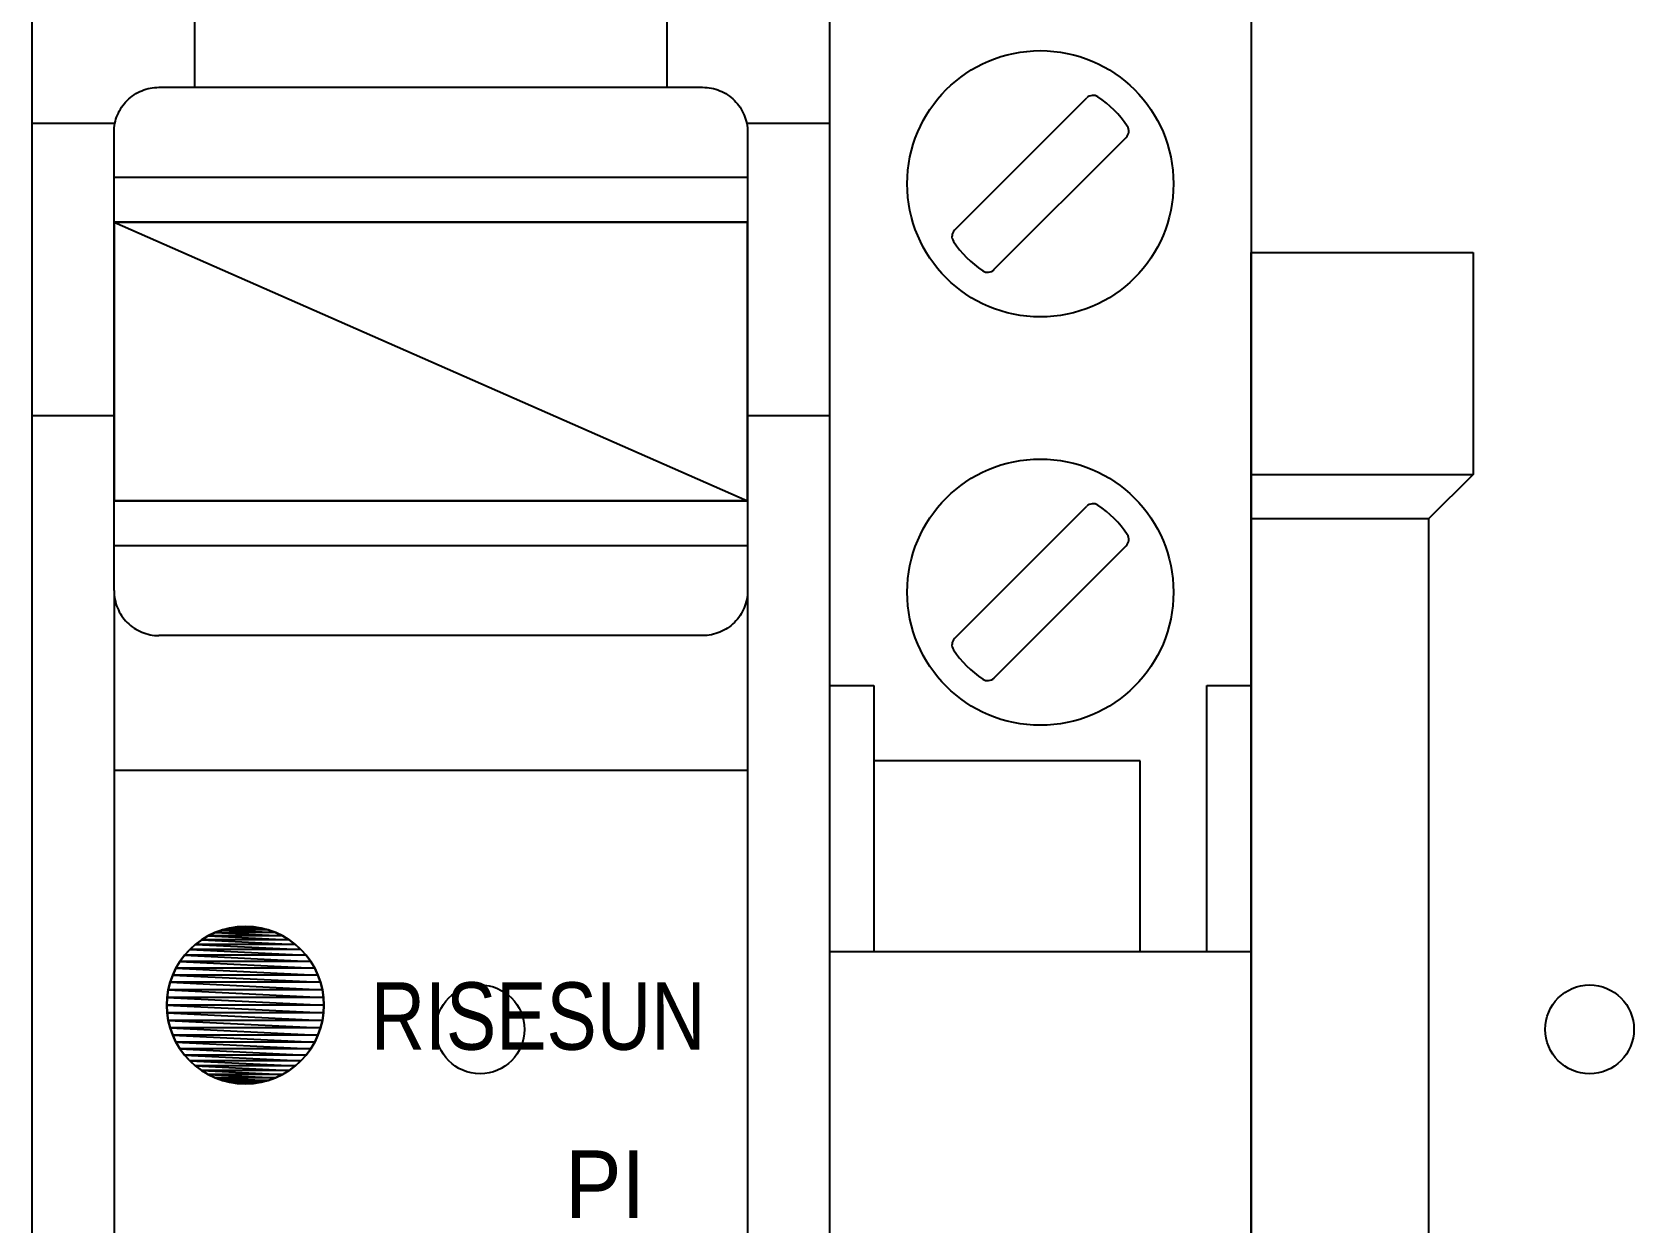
# Model space of a CAD drawing. Header units: millimetres. Extents: x 173893 to 258446, y -176540 to -123824.
# Drawn here: x 199119.33 to 199155.42, y -139282.55 to -139255.72 of the extents above; entities that cross this region are included whole.
import ezdxf

# ---------------------------------------------------------------- set-up
doc = ezdxf.new("R2010")
doc.units = ezdxf.units.MM
doc.header["$LTSCALE"] = 3
doc.linetypes.add('NEW_LINE159', pattern=[0.7, 0.5, -0.2])
doc.layers.add('1', color=3, linetype='Continuous')
doc.layers.add('DUT', color=7, linetype='Continuous')
doc.styles.add('Arial', font='arial.ttf')

msp = doc.modelspace()

# ---------------------------------------------------------------- linework, layer by layer
for p, q in [((199119.325, -139320.141), (199119.325, -139240.659)), ((199137.297, -139240.659), (199137.297, -139320.141)), ((199122.996, -139256.961), (199122.996, -139253.721)), ((199133.627, -139253.721), (199133.627, -139256.961)), ((199121.402, -139257.331), (199121.435, -139257.293)), ((199121.435, -139257.293), (199121.47, -139257.257)), ((199121.47, -139257.257), (199121.506, -139257.222)), ((199121.47, -139257.257), (199121.47, -139257.257)), ((199121.506, -139257.222), (199121.544, -139257.19)), ((199121.544, -139257.19), (199121.583, -139257.159)), ((199121.583, -139257.159), (199121.624, -139257.131)), ((199121.624, -139257.131), (199121.666, -139257.104)), ((199121.666, -139257.104), (199121.709, -139257.08)), ((199121.709, -139257.08), (199121.753, -139257.058)), ((199121.753, -139257.058), (199121.798, -139257.038)), ((199121.798, -139257.038), (199121.844, -139257.02)), ((199121.844, -139257.02), (199121.891, -139257.004)), ((199121.891, -139257.004), (199121.939, -139256.991)), ((199121.939, -139256.991), (199121.987, -139256.98)), ((199121.987, -139256.98), (199122.036, -139256.972)), ((199122.036, -139256.972), (199122.085, -139256.966)), ((199122.085, -139256.966), (199122.135, -139256.962)), ((199122.135, -139256.962), (199122.186, -139256.961)), ((199122.186, -139256.961), (199122.996, -139256.961)), ((199122.996, -139256.961), (199133.627, -139256.961)), ((199133.627, -139256.961), (199134.437, -139256.961)), ((199134.437, -139256.961), (199134.437, -139256.961)), ((199134.437, -139256.961), (199134.487, -139256.962)), ((199134.487, -139256.962), (199134.537, -139256.966)), ((199134.537, -139256.966), (199134.586, -139256.972)), ((199134.586, -139256.972), (199134.635, -139256.98)), ((199134.635, -139256.98), (199134.684, -139256.991)), ((199134.684, -139256.991), (199134.731, -139257.004)), ((199134.731, -139257.004), (199134.778, -139257.02)), ((199134.778, -139257.02), (199134.824, -139257.038)), ((199134.824, -139257.038), (199134.869, -139257.058)), ((199134.869, -139257.058), (199134.914, -139257.08)), ((199134.914, -139257.08), (199134.957, -139257.104)), ((199134.957, -139257.104), (199134.999, -139257.131)), ((199134.999, -139257.131), (199135.039, -139257.159)), ((199135.039, -139257.159), (199135.079, -139257.19)), ((199135.079, -139257.19), (199135.116, -139257.222)), ((199135.116, -139257.222), (199135.153, -139257.257)), ((199135.153, -139257.257), (199135.153, -139257.257)), ((199135.153, -139257.257), (199135.187, -139257.293)), ((199135.187, -139257.293), (199135.22, -139257.331)), ((199121.217, -139257.679), (199121.232, -139257.632)), ((199121.232, -139257.632), (199121.25, -139257.586)), ((199121.25, -139257.586), (199121.27, -139257.54)), ((199121.27, -139257.54), (199121.292, -139257.496)), ((199121.292, -139257.496), (199121.317, -139257.453)), ((199121.317, -139257.453), (199121.343, -139257.411)), ((199121.343, -139257.411), (199121.372, -139257.371)), ((199121.372, -139257.371), (199121.402, -139257.331)), ((199135.22, -139257.331), (199135.251, -139257.371)), ((199135.251, -139257.371), (199135.279, -139257.411)), ((199135.279, -139257.411), (199135.306, -139257.453)), ((199135.306, -139257.453), (199135.33, -139257.496)), ((199135.33, -139257.496), (199135.352, -139257.54)), ((199135.352, -139257.54), (199135.372, -139257.586)), ((199135.372, -139257.586), (199135.39, -139257.632)), ((199135.39, -139257.632), (199135.406, -139257.679)), ((199119.325, -139257.771), (199121.194, -139257.771)), ((199121.173, -139257.973), (199121.174, -139257.923)), ((199121.173, -139259.998), (199121.173, -139257.973)), ((199121.173, -139257.973), (199121.173, -139257.973)), ((199121.174, -139257.923), (199121.178, -139257.873)), ((199121.178, -139257.873), (199121.184, -139257.823)), ((199121.184, -139257.823), (199121.193, -139257.775)), ((199121.193, -139257.775), (199121.204, -139257.726)), ((199121.204, -139257.726), (199121.217, -139257.679)), ((199135.406, -139257.679), (199135.419, -139257.726)), ((199135.419, -139257.726), (199135.43, -139257.775)), ((199135.429, -139257.771), (199137.297, -139257.771)), ((199135.43, -139257.775), (199135.438, -139257.823)), ((199135.438, -139257.823), (199135.445, -139257.873)), ((199135.445, -139257.873), (199135.448, -139257.923)), ((199135.448, -139257.923), (199135.45, -139257.973)), ((199135.45, -139257.973), (199135.45, -139259.998)), ((199121.173, -139258.986), (199135.45, -139258.986)), ((199121.173, -139259.998), (199135.45, -139259.998)), ((199121.173, -139266.276), (199121.173, -139259.998)), ((199135.45, -139259.998), (199135.45, -139266.276)), ((199119.325, -139264.352), (199121.194, -139264.352)), ((199135.429, -139264.352), (199137.297, -139264.352)), ((199121.173, -139268.301), (199121.173, -139266.276)), ((199135.45, -139266.276), (199121.173, -139266.276)), ((199135.45, -139266.276), (199135.45, -139268.301)), ((199135.45, -139267.288), (199121.173, -139267.288)), ((199121.173, -139268.301), (199121.173, -139268.301)), ((199121.173, -139268.301), (199121.174, -139268.351)), ((199121.173, -139268.301), (199121.173, -139299.688)), ((199121.174, -139268.351), (199121.178, -139268.401)), ((199121.178, -139268.401), (199121.184, -139268.45)), ((199121.184, -139268.45), (199121.193, -139268.499)), ((199121.193, -139268.499), (199121.204, -139268.547)), ((199135.43, -139268.499), (199135.419, -139268.547)), ((199135.438, -139268.45), (199135.43, -139268.499)), ((199135.445, -139268.401), (199135.438, -139268.45)), ((199135.448, -139268.351), (199135.445, -139268.401)), ((199135.45, -139268.301), (199135.448, -139268.351)), ((199135.45, -139268.301), (199135.45, -139268.301)), ((199135.45, -139268.301), (199135.45, -139299.688)), ((199121.204, -139268.547), (199121.217, -139268.595)), ((199121.217, -139268.595), (199121.232, -139268.642)), ((199121.232, -139268.642), (199121.25, -139268.688)), ((199121.25, -139268.688), (199121.27, -139268.733)), ((199121.27, -139268.733), (199121.292, -139268.777)), ((199121.292, -139268.777), (199121.317, -139268.82)), ((199121.317, -139268.82), (199121.343, -139268.862)), ((199135.306, -139268.82), (199135.279, -139268.862)), ((199135.33, -139268.777), (199135.306, -139268.82)), ((199135.352, -139268.733), (199135.33, -139268.777)), ((199135.372, -139268.688), (199135.352, -139268.733)), ((199135.39, -139268.642), (199135.372, -139268.688)), ((199135.406, -139268.595), (199135.39, -139268.642)), ((199135.419, -139268.547), (199135.406, -139268.595)), ((199121.343, -139268.862), (199121.372, -139268.903)), ((199121.372, -139268.903), (199121.402, -139268.942)), ((199121.402, -139268.942), (199121.435, -139268.98)), ((199121.435, -139268.98), (199121.47, -139269.017)), ((199121.47, -139269.017), (199121.47, -139269.017)), ((199121.47, -139269.017), (199121.506, -139269.051)), ((199121.506, -139269.051), (199121.544, -139269.084)), ((199121.544, -139269.084), (199121.583, -139269.114)), ((199121.583, -139269.114), (199121.624, -139269.143)), ((199121.624, -139269.143), (199121.666, -139269.169)), ((199121.666, -139269.169), (199121.709, -139269.194)), ((199121.709, -139269.194), (199121.753, -139269.216)), ((199121.753, -139269.216), (199121.798, -139269.236)), ((199134.869, -139269.216), (199134.824, -139269.236)), ((199134.914, -139269.194), (199134.869, -139269.216)), ((199134.957, -139269.169), (199134.914, -139269.194)), ((199134.999, -139269.143), (199134.957, -139269.169)), ((199135.039, -139269.114), (199134.999, -139269.143)), ((199135.079, -139269.084), (199135.039, -139269.114)), ((199135.116, -139269.051), (199135.079, -139269.084)), ((199135.153, -139269.017), (199135.116, -139269.051)), ((199135.187, -139268.98), (199135.153, -139269.017)), ((199135.153, -139269.017), (199135.153, -139269.017)), ((199135.22, -139268.942), (199135.187, -139268.98)), ((199135.251, -139268.903), (199135.22, -139268.942)), ((199135.279, -139268.862), (199135.251, -139268.903)), ((199121.798, -139269.236), (199121.844, -139269.254)), ((199121.844, -139269.254), (199121.891, -139269.269)), ((199121.891, -139269.269), (199121.939, -139269.283)), ((199121.939, -139269.283), (199121.987, -139269.294)), ((199121.987, -139269.294), (199122.036, -139269.302)), ((199122.036, -139269.302), (199122.085, -139269.308)), ((199122.085, -139269.308), (199122.135, -139269.312)), ((199122.135, -139269.312), (199122.186, -139269.313)), ((199134.437, -139269.313), (199122.186, -139269.313)), ((199134.487, -139269.312), (199134.437, -139269.313)), ((199134.537, -139269.308), (199134.487, -139269.312)), ((199134.586, -139269.302), (199134.537, -139269.308)), ((199134.635, -139269.294), (199134.586, -139269.302)), ((199134.684, -139269.283), (199134.635, -139269.294)), ((199134.731, -139269.269), (199134.684, -139269.283)), ((199134.778, -139269.254), (199134.731, -139269.269)), ((199134.824, -139269.236), (199134.778, -139269.254)), ((199135.45, -139272.351), (199121.173, -139272.351))]:
    msp.add_line(p, q)
at = {"color": 144}
for p, q in [((199121.173, -139259.998), (199135.45, -139259.998)), ((199121.173, -139259.998), (199121.173, -139259.998)), ((199121.173, -139259.998), (199135.45, -139266.276)), ((199121.173, -139266.276), (199121.173, -139259.998)), ((199121.173, -139259.998), (199135.45, -139266.276)), ((199135.45, -139259.998), (199121.173, -139259.998)), ((199121.173, -139259.998), (199135.45, -139259.998)), ((199121.173, -139259.998), (199121.173, -139266.276)), ((199135.45, -139266.276), (199135.45, -139259.998)), ((199135.45, -139259.998), (199135.45, -139266.276)), ((199135.45, -139266.276), (199121.173, -139266.276)), ((199121.173, -139266.276), (199135.45, -139266.276)), ((199121.173, -139266.276), (199121.173, -139266.276)), ((199121.173, -139266.276), (199135.45, -139266.276))]:
    msp.add_line(p, q, dxfattribs=at)
at = {"color": 251}
for p, q in [((199123.148, -139276.166), (199123.297, -139276.076)), ((199123.297, -139276.076), (199123.148, -139276.166)), ((199123.297, -139276.076), (199123.454, -139276.002)), ((199123.454, -139276.002), (199123.297, -139276.076)), ((199124.967, -139276.076), (199123.297, -139276.076)), ((199123.297, -139276.076), (199125.117, -139276.166)), ((199123.297, -139276.076), (199125.117, -139276.166)), ((199124.967, -139276.076), (199123.297, -139276.076)), ((199123.454, -139276.002), (199123.618, -139275.943)), ((199123.618, -139275.943), (199123.454, -139276.002)), ((199124.81, -139276.002), (199123.454, -139276.002)), ((199123.454, -139276.002), (199124.967, -139276.076)), ((199123.454, -139276.002), (199124.967, -139276.076)), ((199124.81, -139276.002), (199123.454, -139276.002)), ((199123.618, -139275.943), (199123.786, -139275.901)), ((199123.786, -139275.901), (199123.618, -139275.943)), ((199124.646, -139275.943), (199123.618, -139275.943)), ((199123.618, -139275.943), (199124.81, -139276.002)), ((199123.618, -139275.943), (199124.81, -139276.002)), ((199124.646, -139275.943), (199123.618, -139275.943)), ((199123.786, -139275.901), (199123.958, -139275.876)), ((199123.958, -139275.876), (199123.786, -139275.901)), ((199124.478, -139275.901), (199123.786, -139275.901)), ((199123.786, -139275.901), (199124.646, -139275.943)), ((199123.786, -139275.901), (199124.646, -139275.943)), ((199124.478, -139275.901), (199123.786, -139275.901)), ((199123.958, -139275.876), (199124.132, -139275.867)), ((199124.132, -139275.867), (199123.958, -139275.876)), ((199124.306, -139275.876), (199123.958, -139275.876)), ((199123.958, -139275.876), (199124.478, -139275.901)), ((199123.958, -139275.876), (199124.478, -139275.901)), ((199124.306, -139275.876), (199123.958, -139275.876)), ((199124.132, -139275.867), (199124.306, -139275.876)), ((199124.306, -139275.876), (199124.132, -139275.867)), ((199124.478, -139275.901), (199124.306, -139275.876)), ((199124.306, -139275.876), (199124.478, -139275.901)), ((199124.646, -139275.943), (199124.478, -139275.901)), ((199124.478, -139275.901), (199124.646, -139275.943)), ((199124.81, -139276.002), (199124.646, -139275.943)), ((199124.646, -139275.943), (199124.81, -139276.002)), ((199124.967, -139276.076), (199124.81, -139276.002)), ((199124.81, -139276.002), (199124.967, -139276.076)), ((199125.117, -139276.166), (199124.967, -139276.076)), ((199124.967, -139276.076), (199125.117, -139276.166)), ((199122.762, -139276.515), (199122.879, -139276.386)), ((199122.879, -139276.386), (199122.762, -139276.515)), ((199122.879, -139276.386), (199123.008, -139276.269)), ((199123.008, -139276.269), (199122.879, -139276.386)), ((199125.385, -139276.386), (199122.879, -139276.386)), ((199122.879, -139276.386), (199125.502, -139276.515)), ((199122.879, -139276.386), (199125.502, -139276.515)), ((199125.385, -139276.386), (199122.879, -139276.386)), ((199123.008, -139276.269), (199123.148, -139276.166)), ((199123.148, -139276.166), (199123.008, -139276.269)), ((199125.256, -139276.269), (199123.008, -139276.269)), ((199123.008, -139276.269), (199125.385, -139276.386)), ((199123.008, -139276.269), (199125.385, -139276.386)), ((199125.256, -139276.269), (199123.008, -139276.269)), ((199125.117, -139276.166), (199123.148, -139276.166)), ((199123.148, -139276.166), (199125.256, -139276.269)), ((199123.148, -139276.166), (199125.256, -139276.269)), ((199125.117, -139276.166), (199123.148, -139276.166)), ((199125.256, -139276.269), (199125.117, -139276.166)), ((199125.117, -139276.166), (199125.256, -139276.269)), ((199125.385, -139276.386), (199125.256, -139276.269)), ((199125.256, -139276.269), (199125.385, -139276.386)), ((199125.502, -139276.515), (199125.385, -139276.386)), ((199125.385, -139276.386), (199125.502, -139276.515)), ((199122.569, -139276.804), (199122.659, -139276.655)), ((199122.659, -139276.655), (199122.569, -139276.804)), ((199122.659, -139276.655), (199122.762, -139276.515)), ((199122.762, -139276.515), (199122.659, -139276.655)), ((199125.605, -139276.655), (199122.659, -139276.655)), ((199122.659, -139276.655), (199125.695, -139276.804)), ((199122.659, -139276.655), (199125.695, -139276.804)), ((199125.605, -139276.655), (199122.659, -139276.655)), ((199125.502, -139276.515), (199122.762, -139276.515)), ((199122.762, -139276.515), (199125.605, -139276.655)), ((199122.762, -139276.515), (199125.605, -139276.655)), ((199125.502, -139276.515), (199122.762, -139276.515)), ((199125.605, -139276.655), (199125.502, -139276.515)), ((199125.502, -139276.515), (199125.605, -139276.655)), ((199125.695, -139276.804), (199125.605, -139276.655)), ((199125.605, -139276.655), (199125.695, -139276.804)), ((199122.394, -139277.293), (199122.437, -139277.125)), ((199122.437, -139277.125), (199122.394, -139277.293)), ((199122.437, -139277.125), (199122.495, -139276.961)), ((199122.495, -139276.961), (199122.437, -139277.125)), ((199125.828, -139277.125), (199122.437, -139277.125)), ((199122.437, -139277.125), (199125.87, -139277.293)), ((199122.437, -139277.125), (199125.87, -139277.293)), ((199125.828, -139277.125), (199122.437, -139277.125)), ((199122.495, -139276.961), (199122.569, -139276.804)), ((199122.569, -139276.804), (199122.495, -139276.961)), ((199125.769, -139276.961), (199122.495, -139276.961)), ((199122.495, -139276.961), (199125.828, -139277.125)), ((199122.495, -139276.961), (199125.828, -139277.125)), ((199125.769, -139276.961), (199122.495, -139276.961)), ((199125.695, -139276.804), (199122.569, -139276.804)), ((199122.569, -139276.804), (199125.769, -139276.961)), ((199122.569, -139276.804), (199125.769, -139276.961)), ((199125.695, -139276.804), (199122.569, -139276.804)), ((199125.769, -139276.961), (199125.695, -139276.804)), ((199125.695, -139276.804), (199125.769, -139276.961)), ((199125.828, -139277.125), (199125.769, -139276.961)), ((199125.769, -139276.961), (199125.828, -139277.125)), ((199125.87, -139277.293), (199125.828, -139277.125)), ((199125.828, -139277.125), (199125.87, -139277.293)), ((199122.36, -139277.639), (199122.369, -139277.465)), ((199122.369, -139277.465), (199122.36, -139277.639)), ((199122.369, -139277.465), (199122.394, -139277.293)), ((199122.394, -139277.293), (199122.369, -139277.465)), ((199125.895, -139277.465), (199122.369, -139277.465)), ((199122.369, -139277.465), (199125.904, -139277.639)), ((199122.369, -139277.465), (199125.904, -139277.639)), ((199125.895, -139277.465), (199122.369, -139277.465)), ((199125.87, -139277.293), (199122.394, -139277.293)), ((199122.394, -139277.293), (199125.895, -139277.465)), ((199122.394, -139277.293), (199125.895, -139277.465)), ((199125.87, -139277.293), (199122.394, -139277.293)), ((199125.895, -139277.465), (199125.87, -139277.293)), ((199125.87, -139277.293), (199125.895, -139277.465)), ((199125.904, -139277.639), (199125.895, -139277.465)), ((199125.895, -139277.465), (199125.904, -139277.639)), ((199125.904, -139277.639), (199122.36, -139277.639)), ((199122.36, -139277.639), (199125.895, -139277.813)), ((199122.369, -139277.813), (199122.36, -139277.639)), ((199122.36, -139277.639), (199125.895, -139277.813)), ((199125.904, -139277.639), (199122.36, -139277.639)), ((199122.36, -139277.639), (199122.369, -139277.813)), ((199125.895, -139277.813), (199122.369, -139277.813)), ((199122.369, -139277.813), (199125.87, -139277.985)), ((199122.394, -139277.985), (199122.369, -139277.813)), ((199122.369, -139277.813), (199125.87, -139277.985)), ((199125.895, -139277.813), (199122.369, -139277.813)), ((199122.369, -139277.813), (199122.394, -139277.985)), ((199125.87, -139277.985), (199125.895, -139277.813)), ((199125.895, -139277.813), (199125.87, -139277.985)), ((199125.895, -139277.813), (199125.904, -139277.639)), ((199125.904, -139277.639), (199125.895, -139277.813)), ((199125.87, -139277.985), (199122.394, -139277.985)), ((199122.394, -139277.985), (199125.828, -139278.153)), ((199122.437, -139278.153), (199122.394, -139277.985)), ((199122.394, -139277.985), (199125.828, -139278.153)), ((199125.87, -139277.985), (199122.394, -139277.985)), ((199122.394, -139277.985), (199122.437, -139278.153)), ((199125.828, -139278.153), (199122.437, -139278.153)), ((199122.437, -139278.153), (199125.769, -139278.317)), ((199122.495, -139278.317), (199122.437, -139278.153)), ((199122.437, -139278.153), (199125.769, -139278.317)), ((199125.828, -139278.153), (199122.437, -139278.153)), ((199122.437, -139278.153), (199122.495, -139278.317)), ((199125.769, -139278.317), (199125.828, -139278.153)), ((199125.828, -139278.153), (199125.769, -139278.317)), ((199125.828, -139278.153), (199125.87, -139277.985)), ((199125.87, -139277.985), (199125.828, -139278.153)), ((199125.769, -139278.317), (199122.495, -139278.317)), ((199122.495, -139278.317), (199125.695, -139278.474)), ((199122.569, -139278.474), (199122.495, -139278.317)), ((199122.495, -139278.317), (199125.695, -139278.474)), ((199125.769, -139278.317), (199122.495, -139278.317)), ((199122.495, -139278.317), (199122.569, -139278.474)), ((199125.695, -139278.474), (199122.569, -139278.474)), ((199122.569, -139278.474), (199125.605, -139278.623)), ((199122.659, -139278.623), (199122.569, -139278.474)), ((199122.569, -139278.474), (199125.605, -139278.623)), ((199125.695, -139278.474), (199122.569, -139278.474)), ((199122.569, -139278.474), (199122.659, -139278.623)), ((199125.605, -139278.623), (199125.695, -139278.474)), ((199125.695, -139278.474), (199125.605, -139278.623)), ((199125.695, -139278.474), (199125.769, -139278.317)), ((199125.769, -139278.317), (199125.695, -139278.474)), ((199125.605, -139278.623), (199122.659, -139278.623)), ((199122.659, -139278.623), (199125.502, -139278.763)), ((199122.762, -139278.763), (199122.659, -139278.623)), ((199122.659, -139278.623), (199125.502, -139278.763)), ((199125.605, -139278.623), (199122.659, -139278.623)), ((199122.659, -139278.623), (199122.762, -139278.763)), ((199125.502, -139278.763), (199122.762, -139278.763)), ((199122.762, -139278.763), (199125.385, -139278.892)), ((199122.879, -139278.892), (199122.762, -139278.763)), ((199122.762, -139278.763), (199125.385, -139278.892)), ((199125.502, -139278.763), (199122.762, -139278.763)), ((199122.762, -139278.763), (199122.879, -139278.892)), ((199125.385, -139278.892), (199122.879, -139278.892)), ((199122.879, -139278.892), (199125.256, -139279.009)), ((199123.008, -139279.009), (199122.879, -139278.892)), ((199122.879, -139278.892), (199125.256, -139279.009)), ((199125.385, -139278.892), (199122.879, -139278.892)), ((199122.879, -139278.892), (199123.008, -139279.009)), ((199125.256, -139279.009), (199125.385, -139278.892)), ((199125.385, -139278.892), (199125.256, -139279.009)), ((199125.385, -139278.892), (199125.502, -139278.763)), ((199125.502, -139278.763), (199125.385, -139278.892)), ((199125.502, -139278.763), (199125.605, -139278.623)), ((199125.605, -139278.623), (199125.502, -139278.763)), ((199125.256, -139279.009), (199123.008, -139279.009)), ((199123.008, -139279.009), (199125.117, -139279.112)), ((199123.148, -139279.112), (199123.008, -139279.009)), ((199123.008, -139279.009), (199125.117, -139279.112)), ((199125.256, -139279.009), (199123.008, -139279.009)), ((199123.008, -139279.009), (199123.148, -139279.112)), ((199125.117, -139279.112), (199123.148, -139279.112)), ((199123.148, -139279.112), (199124.967, -139279.202)), ((199123.297, -139279.202), (199123.148, -139279.112)), ((199123.148, -139279.112), (199124.967, -139279.202)), ((199125.117, -139279.112), (199123.148, -139279.112)), ((199123.148, -139279.112), (199123.297, -139279.202)), ((199124.967, -139279.202), (199123.297, -139279.202)), ((199123.297, -139279.202), (199124.81, -139279.276)), ((199123.454, -139279.276), (199123.297, -139279.202)), ((199123.297, -139279.202), (199124.81, -139279.276)), ((199124.967, -139279.202), (199123.297, -139279.202)), ((199123.297, -139279.202), (199123.454, -139279.276)), ((199124.81, -139279.276), (199123.454, -139279.276)), ((199123.454, -139279.276), (199124.646, -139279.335)), ((199123.618, -139279.335), (199123.454, -139279.276)), ((199123.454, -139279.276), (199124.646, -139279.335)), ((199124.81, -139279.276), (199123.454, -139279.276)), ((199123.454, -139279.276), (199123.618, -139279.335)), ((199124.646, -139279.335), (199124.81, -139279.276)), ((199124.81, -139279.276), (199124.646, -139279.335)), ((199124.81, -139279.276), (199124.967, -139279.202)), ((199124.967, -139279.202), (199124.81, -139279.276)), ((199124.967, -139279.202), (199125.117, -139279.112)), ((199125.117, -139279.112), (199124.967, -139279.202)), ((199125.117, -139279.112), (199125.256, -139279.009)), ((199125.256, -139279.009), (199125.117, -139279.112)), ((199124.646, -139279.335), (199123.618, -139279.335)), ((199123.618, -139279.335), (199124.478, -139279.377)), ((199123.786, -139279.377), (199123.618, -139279.335)), ((199123.618, -139279.335), (199124.478, -139279.377)), ((199124.646, -139279.335), (199123.618, -139279.335)), ((199123.618, -139279.335), (199123.786, -139279.377)), ((199124.478, -139279.377), (199123.786, -139279.377)), ((199123.786, -139279.377), (199124.306, -139279.402)), ((199123.958, -139279.402), (199123.786, -139279.377)), ((199123.786, -139279.377), (199124.306, -139279.402)), ((199124.478, -139279.377), (199123.786, -139279.377)), ((199123.786, -139279.377), (199123.958, -139279.402)), ((199124.306, -139279.402), (199123.958, -139279.402)), ((199123.958, -139279.402), (199124.132, -139279.411)), ((199124.306, -139279.402), (199123.958, -139279.402)), ((199124.132, -139279.411), (199123.958, -139279.402)), ((199124.132, -139279.411), (199124.306, -139279.402)), ((199124.306, -139279.402), (199124.132, -139279.411)), ((199124.306, -139279.402), (199124.478, -139279.377)), ((199124.478, -139279.377), (199124.306, -139279.402)), ((199124.478, -139279.377), (199124.646, -139279.335)), ((199124.646, -139279.335), (199124.478, -139279.377))]:
    msp.add_line(p, q, dxfattribs=at)
at = {"color": 251, "linetype": 'NEW_LINE159'}
for p, q in [((199123.442, -139276.006), (199123.287, -139276.081)), ((199123.605, -139275.947), (199123.442, -139276.006)), ((199123.775, -139275.903), (199123.605, -139275.947)), ((199123.951, -139275.876), (199123.775, -139275.903)), ((199124.132, -139275.867), (199123.951, -139275.876)), ((199124.313, -139275.876), (199124.132, -139275.867)), ((199124.132, -139275.867), (199124.132, -139275.867)), ((199124.489, -139275.903), (199124.313, -139275.876)), ((199124.659, -139275.947), (199124.489, -139275.903)), ((199124.822, -139276.006), (199124.659, -139275.947)), ((199124.976, -139276.081), (199124.822, -139276.006)), ((199122.879, -139276.386), (199122.765, -139276.512)), ((199123.005, -139276.271), (199122.879, -139276.386)), ((199123.141, -139276.17), (199123.005, -139276.271)), ((199123.287, -139276.081), (199123.141, -139276.17)), ((199125.123, -139276.17), (199124.976, -139276.081)), ((199125.259, -139276.271), (199125.123, -139276.17)), ((199125.385, -139276.386), (199125.259, -139276.271)), ((199125.499, -139276.512), (199125.385, -139276.386)), ((199122.574, -139276.794), (199122.499, -139276.949)), ((199122.663, -139276.648), (199122.574, -139276.794)), ((199122.765, -139276.512), (199122.663, -139276.648)), ((199125.601, -139276.648), (199125.499, -139276.512)), ((199125.69, -139276.794), (199125.601, -139276.648)), ((199125.765, -139276.949), (199125.69, -139276.794)), ((199122.44, -139277.112), (199122.396, -139277.282)), ((199122.499, -139276.949), (199122.44, -139277.112)), ((199125.824, -139277.112), (199125.765, -139276.949)), ((199125.868, -139277.282), (199125.824, -139277.112)), ((199122.369, -139277.458), (199122.36, -139277.639)), ((199122.396, -139277.282), (199122.369, -139277.458)), ((199125.895, -139277.458), (199125.868, -139277.282)), ((199125.904, -139277.639), (199125.895, -139277.458)), ((199122.36, -139277.639), (199122.36, -139277.639)), ((199122.36, -139277.639), (199122.369, -139277.82)), ((199122.369, -139277.82), (199122.396, -139277.996)), ((199125.868, -139277.996), (199125.895, -139277.82)), ((199125.895, -139277.82), (199125.904, -139277.639)), ((199125.904, -139277.639), (199125.904, -139277.639)), ((199122.396, -139277.996), (199122.44, -139278.166)), ((199122.44, -139278.166), (199122.499, -139278.329)), ((199125.765, -139278.329), (199125.824, -139278.166)), ((199125.824, -139278.166), (199125.868, -139277.996)), ((199122.499, -139278.329), (199122.574, -139278.483)), ((199122.574, -139278.483), (199122.663, -139278.629)), ((199125.601, -139278.629), (199125.69, -139278.483)), ((199125.69, -139278.483), (199125.765, -139278.329)), ((199122.663, -139278.629), (199122.765, -139278.766)), ((199122.765, -139278.766), (199122.879, -139278.892)), ((199122.879, -139278.892), (199123.005, -139279.006)), ((199125.259, -139279.006), (199125.385, -139278.892)), ((199125.385, -139278.892), (199125.499, -139278.766)), ((199125.499, -139278.766), (199125.601, -139278.629)), ((199123.005, -139279.006), (199123.141, -139279.108)), ((199123.141, -139279.108), (199123.287, -139279.197)), ((199123.287, -139279.197), (199123.442, -139279.272)), ((199123.442, -139279.272), (199123.605, -139279.331)), ((199124.659, -139279.331), (199124.822, -139279.272)), ((199124.822, -139279.272), (199124.976, -139279.197)), ((199124.976, -139279.197), (199125.123, -139279.108)), ((199125.123, -139279.108), (199125.259, -139279.006)), ((199123.605, -139279.331), (199123.775, -139279.375)), ((199123.775, -139279.375), (199123.951, -139279.402)), ((199123.951, -139279.402), (199124.132, -139279.411)), ((199124.132, -139279.411), (199124.313, -139279.402)), ((199124.132, -139279.411), (199124.132, -139279.411)), ((199124.313, -139279.402), (199124.489, -139279.375)), ((199124.489, -139279.375), (199124.659, -139279.331))]:
    msp.add_line(p, q, dxfattribs=at)
for centre in [(199129.423, -139278.185), (199154.423, -139278.185)]:
    msp.add_circle(centre, 1)
at = {"layer": '1', "color": 7}
for p, q in [((199137.297, -139252.935), (199137.297, -139303.435)), ((199146.797, -139252.935), (199146.797, -139303.435)), ((199140.113, -139260.18), (199143.093, -139257.2)), ((199141.002, -139261.069), (199143.982, -139258.089)), ((199146.797, -139260.685), (199151.797, -139260.685)), ((199146.797, -139295.685), (199146.797, -139260.685)), ((199151.797, -139260.685), (199151.797, -139265.685)), ((199146.797, -139265.685), (199151.797, -139265.685)), ((199151.797, -139265.685), (199150.797, -139266.685)), ((199140.113, -139269.38), (199143.093, -139266.4)), ((199150.797, -139266.685), (199146.797, -139266.685)), ((199150.797, -139266.685), (199150.797, -139289.685)), ((199141.002, -139270.269), (199143.982, -139267.289)), ((199137.297, -139270.435), (199138.297, -139270.435)), ((199138.297, -139270.435), (199138.297, -139276.435)), ((199145.797, -139276.435), (199145.797, -139270.435)), ((199145.797, -139270.435), (199146.797, -139270.435)), ((199144.297, -139272.135), (199138.297, -139272.135)), ((199144.297, -139276.435), (199144.297, -139272.135)), ((199146.797, -139276.435), (199137.297, -139276.435))]:
    msp.add_line(p, q, dxfattribs=at)
for centre in [(199142.047, -139259.135), (199142.047, -139268.335)]:
    msp.add_circle(centre, 3, dxfattribs=at)
for centre, radius, start, end in [((199143.234, -139257.342), 0.2, 56.4992, 135), ((199142.047, -139259.135), 2.35, 33.5008, 56.4992), ((199143.84, -139257.948), 0.2, 315, 33.5008), ((199140.255, -139260.321), 0.2, 135, 213.5008), ((199142.047, -139259.135), 2.35, 213.5008, 236.4992), ((199140.861, -139260.928), 0.2, 236.4992, 315), ((199143.234, -139266.542), 0.2, 56.4992, 135), ((199142.047, -139268.335), 2.35, 33.5008, 56.4992), ((199143.84, -139267.148), 0.2, 315, 33.5008), ((199140.255, -139269.521), 0.2, 135, 213.5008), ((199142.047, -139268.335), 2.35, 213.5008, 236.4992), ((199140.861, -139270.128), 0.2, 236.4992, 315)]:
    msp.add_arc(centre, radius, start, end, dxfattribs=at)

# ---------------------------------------------------------------- texts
at = {"layer": 'DUT', "color": 251, "style": 'Arial', "oblique": 0}
for s, width, p in [('RISESUN', 0.8, (199126.957, -139278.644)), ('PI', 0.9, (199131.336, -139282.431))]:
    msp.add_text(s, height=1.5186, dxfattribs=dict(at, width=width)).set_placement(p)

doc.saveas('drawing.dxf')
